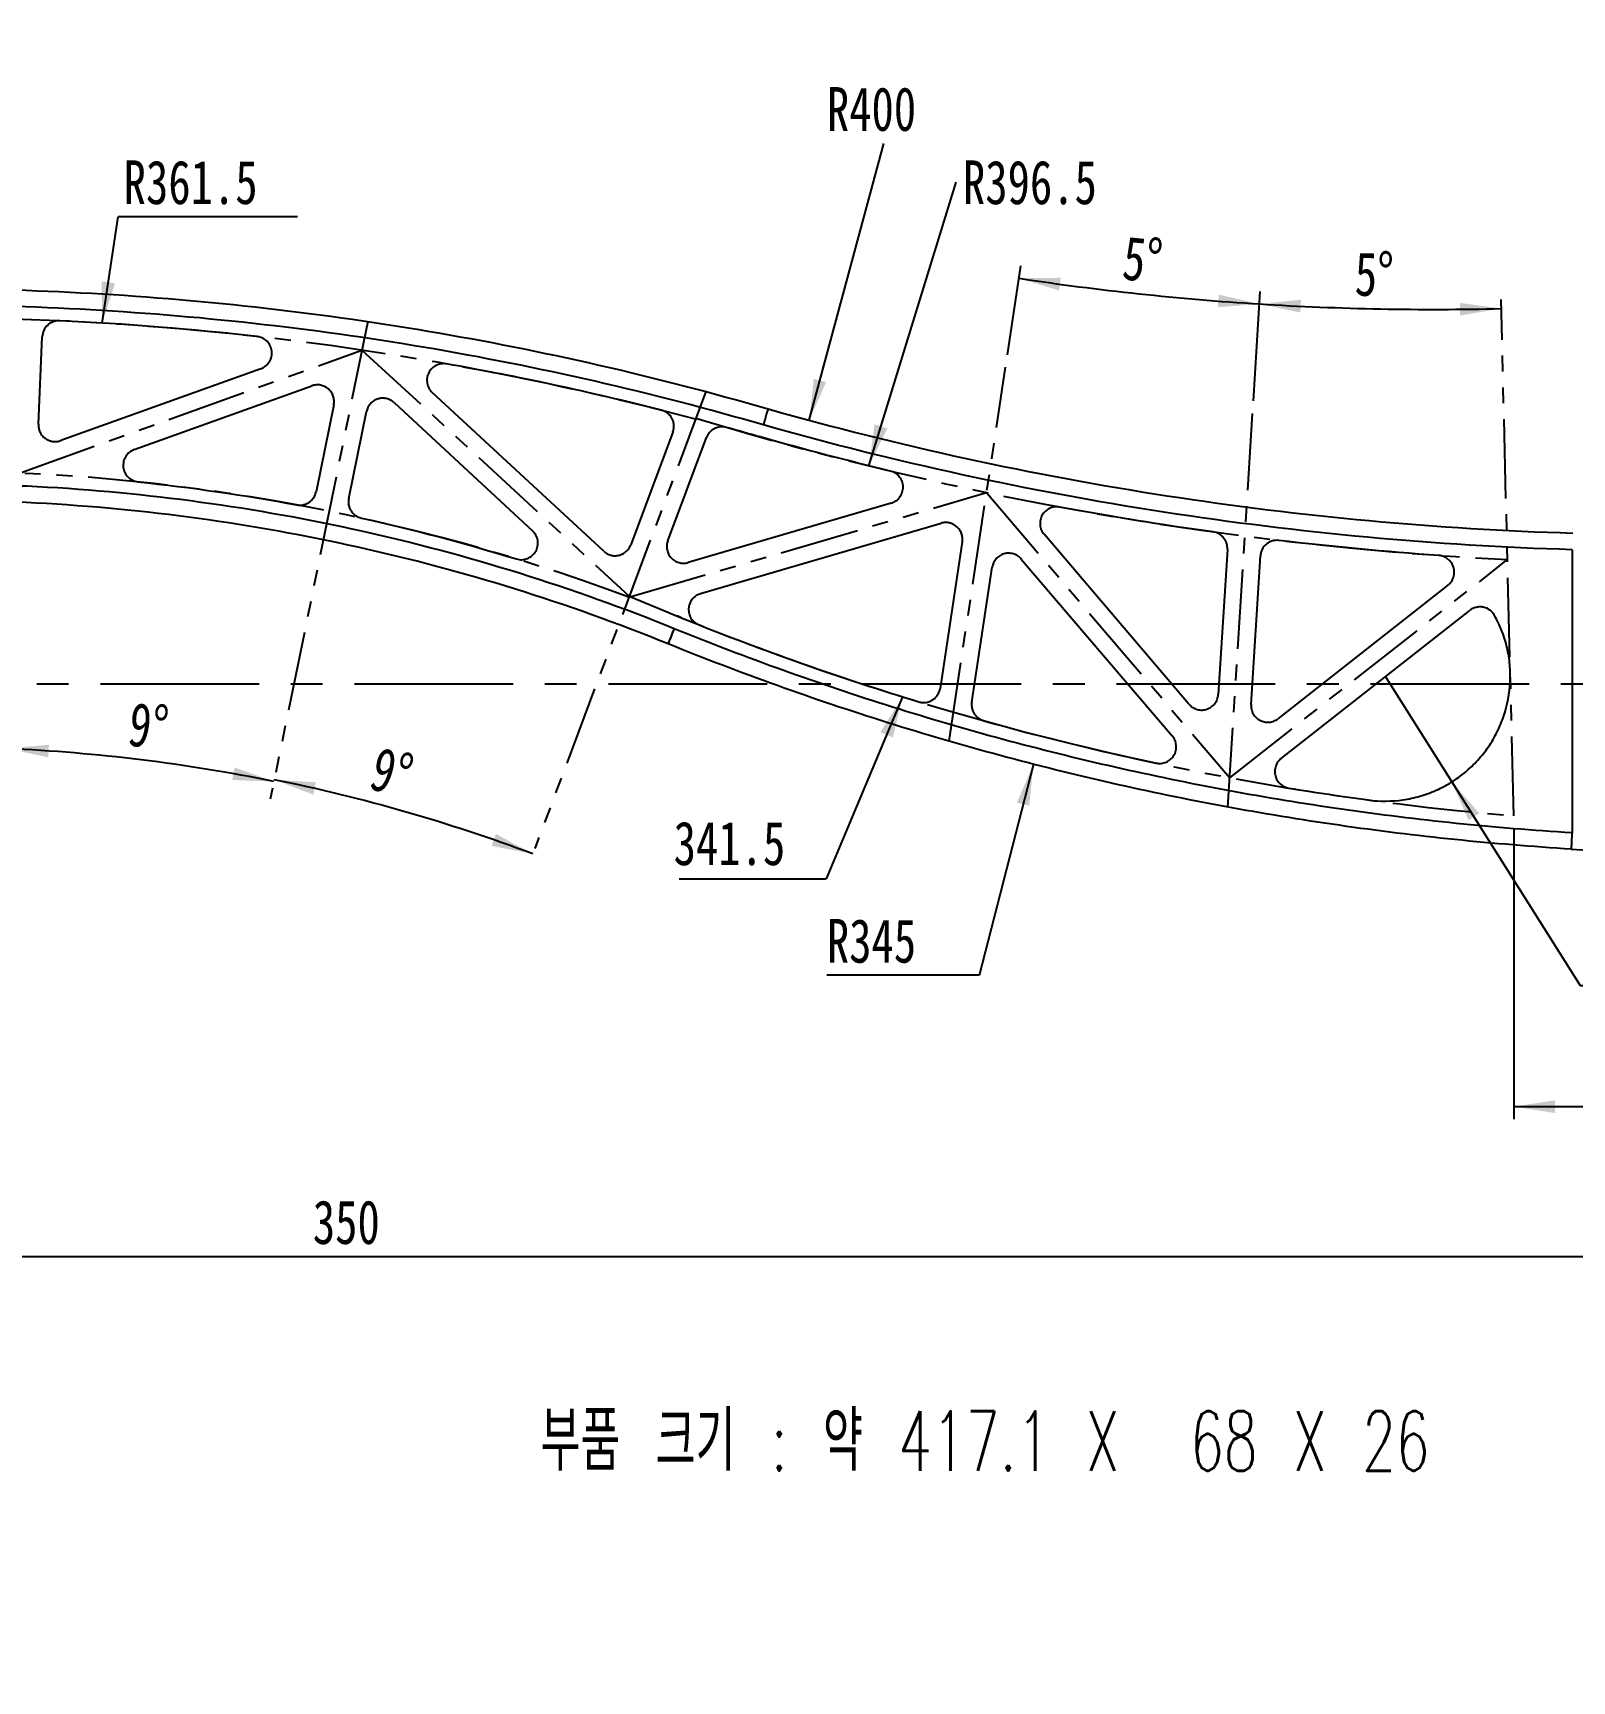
# Model space of a CAD drawing. Header units: millimetres. Extents: x 0 to 420, y -75 to 415.
# Drawn here: x 129.5 to 252.7, y 56.5 to 188.4 of the extents above; entities that cross this region are included whole.
import ezdxf

# ---------------------------------------------------------------- set-up
doc = ezdxf.new("R2010")
doc.units = ezdxf.units.MM
doc.linetypes.add('CENTERX2', pattern=[20.32, 12.7, -2.54, 2.54, -2.54])
doc.linetypes.add('PHANTOM', pattern=[12.7, 6.35, -1.27, 1.27, -1.27, 1.27, -1.27])
for name, color, linetype in [('가는실선', 7, 'Continuous'), ('레이어11', 30, 'PHANTOM'), ('중심선', 1, 'CENTERX2'), ('치수선', 104, 'Continuous')]:
    doc.layers.add(name, color=color, linetype=linetype)
doc.styles.add('SLDTEXTSTYLE0', font='TXT', dxfattribs={"width": 0.75})
doc.styles.add('SLDTEXTSTYLE1', font='TXT', dxfattribs={"width": 0.663462, "bigfont": 'bigfont'})
doc.dimstyles.new('SLDDIMSTYLE0', dxfattribs={"dimtxt": 3.5, "dimasz": 3.302, "dimexe": 0, "dimexo": 0.0625, "dimgap": 0.875, "dimtad": 1, "dimdec": 3, "dimlfac": 1.5, "dimrnd": 1e-09, "dimzin": 12, "dimdsep": 46, "dimtxsty": 'SLDTEXTSTYLE0', "dimsah": 1, "dimcen": 0.09, "dimadec": 0, "dimazin": 3, "dimtfac": 1, "dimtdec": 3, "dimtofl": 0, "dimtmove": 0, "dimatfit": 3, "dimfxl": 1, "dimfrac": 2, "dimtolj": 1, "dimtzin": 12, "dimarcsym": 0})
doc.dimstyles.new('SLDDIMSTYLE1', dxfattribs={"dimtxt": 3.5, "dimasz": 3.302, "dimexe": 0, "dimexo": 0.0625, "dimgap": 0.875, "dimtad": 1, "dimdec": 4, "dimlfac": 1.5, "dimzin": 12, "dimdsep": 46, "dimtxsty": 'SLDTEXTSTYLE0', "dimsah": 1, "dimcen": 0.09, "dimazin": 3, "dimtfac": 1, "dimtofl": 0, "dimtmove": 0, "dimatfit": 3, "dimfxl": 1, "dimfrac": 2, "dimtolj": 1, "dimtzin": 12, "dimarcsym": 0})
doc.dimstyles.new('SLDDIMSTYLE4', dxfattribs={"dimtxt": 3.5, "dimasz": 3.302, "dimexe": 0, "dimexo": 0.0625, "dimgap": 0.875, "dimtad": 0, "dimtih": 1, "dimtoh": 1, "dimdec": 3, "dimlfac": 1.5, "dimrnd": 1e-09, "dimzin": 12, "dimdsep": 46, "dimtxsty": 'SLDTEXTSTYLE0', "dimsah": 1, "dimcen": 0, "dimadec": 0, "dimazin": 3, "dimtfac": 1, "dimtdec": 3, "dimtofl": 0, "dimtmove": 0, "dimatfit": 3, "dimfxl": 1, "dimfrac": 2, "dimtolj": 1, "dimtzin": 12, "dimarcsym": 0})
doc.dimstyles.new('SLDDIMSTYLE5', dxfattribs={"dimtxt": 3.5, "dimasz": 3.302, "dimexe": 0, "dimexo": 0.0625, "dimgap": 0.875, "dimtad": 0, "dimtih": 1, "dimtoh": 1, "dimdec": 3, "dimlfac": 1.5, "dimrnd": 1e-09, "dimzin": 12, "dimdsep": 46, "dimtxsty": 'SLDTEXTSTYLE0', "dimblk1": 'NONE', "dimblk2": 'NONE', "dimsah": 1, "dimcen": 0, "dimadec": 0, "dimazin": 3, "dimtfac": 1, "dimtdec": 3, "dimtofl": 0, "dimtmove": 0, "dimatfit": 3, "dimldrblk": 'NONE', "dimfxl": 1, "dimfrac": 2, "dimtolj": 1, "dimtzin": 12, "dimarcsym": 0})
doc.dimstyles.new('SLDDIMSTYLE6', dxfattribs={"dimtxt": 0.18, "dimasz": 3.302, "dimexe": 0, "dimexo": 0.0625, "dimgap": 0, "dimtad": 0, "dimtih": 1, "dimtoh": 1, "dimdec": 0, "dimrnd": 1e-09, "dimzin": 0, "dimdsep": 46, "dimtxsty": 'Standard', "dimsah": 1, "dimcen": 0.09, "dimadec": 0, "dimazin": 0, "dimtfac": 3.302, "dimtdec": 0, "dimtofl": 0, "dimtmove": 0, "dimatfit": 3, "dimfxl": 1, "dimfrac": 2, "dimtolj": 1, "dimtzin": 0, "dimarcsym": 0})

# ---------------------------------------------------------------- blocks, each defined once
blk = doc.blocks.new('_D')
at = {"layer": '치수선', "transparency": 16777216}
for p, q in [((33.33, 135.29), (33.33, 89.46)), ((266.66, 135.29), (266.66, 89.46)), ((33.33, 90.46), (266.66, 90.46))]:
    blk.add_line(p, q, dxfattribs=at)
for points in [[(33.33, 90.46), (36.63, 89.95), (36.63, 90.97)], [(266.66, 90.46), (263.36, 90.97), (263.36, 89.95)]]:
    blk.add_solid(points, dxfattribs=at)
at = {"layer": '치수선', "transparency": 16777216, "insert": (151.92, 94.97), "char_height": 3.5, "attachment_point": 1, "style": 'SLDTEXTSTYLE0'}
blk.add_mtext('350', dxfattribs=at)
blk = doc.blocks.new('_D_1')
at = {"layer": '치수선', "transparency": 16777216}
blk.add_arc((121.45, -5.68), 137.07, 69.4738, 78.4738, dxfattribs=at)
for points in [[(148.84, 128.62), (151.96, 127.43), (152.17, 128.42)], [(169.51, 122.68), (166.58, 124.28), (166.23, 123.33)]]:
    blk.add_solid(points, dxfattribs=at)
at = {"layer": '치수선', "transparency": 16777216, "insert": (157.21, 131.32), "char_height": 3.5, "attachment_point": 1, "rotation": 344.4696, "style": 'SLDTEXTSTYLE0'}
blk.add_mtext('9°', dxfattribs=at)
blk = doc.blocks.new('_D_2')
at = {"layer": '치수선', "transparency": 16777216}
blk.add_arc((121.45, -5.68), 136.92, 78.4738, 87.4738, dxfattribs=at)
for points in [[(127.49, 131.11), (130.76, 130.41), (130.81, 131.43)], [(148.81, 128.48), (145.66, 129.6), (145.47, 128.6)]]:
    blk.add_solid(points, dxfattribs=at)
at = {"layer": '치수선', "transparency": 16777216, "insert": (137.46, 134.86), "char_height": 3.5, "attachment_point": 1, "rotation": 352.5989, "style": 'SLDTEXTSTYLE0'}
blk.add_mtext('9°', dxfattribs=at)
blk = doc.blocks.new('_D_6')
at = {"layer": '치수선', "transparency": 16777216}
blk.add_line((227.16, 158.94), (227.71, 167.7), dxfattribs=at)
blk.add_arc((241.54, 388.04), 221.78, 266.4099, 271.4099, dxfattribs=at)
for points in [[(227.65, 166.7), (230.92, 166.01), (230.97, 167.03)], [(246.99, 166.33), (243.68, 166.78), (243.7, 165.77)]]:
    blk.add_solid(points, dxfattribs=at)
at = {"layer": '치수선', "transparency": 16777216, "insert": (235.31, 170.86), "char_height": 3.5, "attachment_point": 1, "rotation": 358.9458, "style": 'SLDTEXTSTYLE0'}
blk.add_mtext('5°', dxfattribs=at)
blk = doc.blocks.new('_D_7')
at = {"layer": '치수선', "transparency": 16777216}
for p, q in [((207.49, 162.63), (208.56, 169.74)), ((227.16, 158.94), (227.71, 167.7))]:
    blk.add_line(p, q, dxfattribs=at)
blk.add_arc((241.54, 388.04), 221.78, 261.4099, 266.4099, dxfattribs=at)
for points in [[(208.41, 168.75), (211.61, 167.78), (211.75, 168.79)], [(227.65, 166.7), (224.39, 167.44), (224.32, 166.43)]]:
    blk.add_solid(points, dxfattribs=at)
at = {"layer": '치수선', "transparency": 16777216, "insert": (216.94, 172.16), "char_height": 3.5, "attachment_point": 1, "rotation": 354.0877, "style": 'SLDTEXTSTYLE0'}
blk.add_mtext('5°', dxfattribs=at)
blk = doc.blocks.new('_D_10')
at = {"layer": '치수선', "transparency": 16777216}
for p, q in [((266.66, 135.29), (266.66, 101.46)), ((247.99, 124.74), (247.99, 101.46)), ((247.99, 102.46), (266.66, 102.46))]:
    blk.add_line(p, q, dxfattribs=at)
for points in [[(247.99, 102.46), (251.29, 101.95), (251.29, 102.97)], [(266.66, 102.46), (263.36, 102.97), (263.36, 101.95)]]:
    blk.add_solid(points, dxfattribs=at)
at = {"layer": '치수선', "transparency": 16777216, "insert": (255.78, 106.97), "char_height": 3.5, "attachment_point": 1, "style": 'SLDTEXTSTYLE0'}
blk.add_mtext('28', dxfattribs=at)
blk = doc.blocks.new('_D_16')
at = {"layer": '치수선', "transparency": 16777216}
for p, q in [((237.71, 136.91), (243.04, 128.45)), ((243.04, 128.45), (253.31, 112.15)), ((253.31, 112.15), (262.9, 112.15))]:
    blk.add_line(p, q, dxfattribs=at)
blk.add_solid([(243.04, 128.45), (244.37, 125.38), (245.23, 125.93)], dxfattribs=at)
at = {"layer": '치수선', "transparency": 16777216, "insert": (254.89, 116.66), "char_height": 3.5, "attachment_point": 1, "style": 'SLDTEXTSTYLE0'}
blk.add_mtext('R15', dxfattribs=at)
blk = doc.blocks.new('_D_17')
at = {"layer": '치수선', "transparency": 16777216, "insert": (193.04, 184.05), "char_height": 3.5, "attachment_point": 1, "style": 'SLDTEXTSTYLE0'}
blk.add_mtext('R400', dxfattribs=at)
blk = doc.blocks.new('_None')
blk = doc.blocks.new('_D_20')
at = {"layer": '치수선', "transparency": 16777216}
blk.add_line((205.22, 112.97), (193.04, 112.97), dxfattribs=at)
at = {"layer": '치수선', "transparency": 16777216, "insert": (193.04, 117.48), "char_height": 3.5, "attachment_point": 1, "style": 'SLDTEXTSTYLE0'}
blk.add_mtext('R345', dxfattribs=at)
blk = doc.blocks.new('SW_NOTE_0_1')
at = {"layer": '치수선', "color": 0}
blk.add_line((14.35, 0), (0, 0), dxfattribs=at)
at = {"layer": '치수선', "color": 0, "insert": (0.44, 4.53), "char_height": 3.5, "attachment_point": 1, "style": 'SLDTEXTSTYLE0'}
blk.add_mtext('R361.5', dxfattribs=at)
blk = doc.blocks.new('SW_NOTE_0_2')
at = {"layer": '치수선', "color": 0, "insert": (0.55, 1.75), "char_height": 3.5, "attachment_point": 1, "style": 'SLDTEXTSTYLE0'}
blk.add_mtext('R396.5', dxfattribs=at)
blk = doc.blocks.new('SW_NOTE_0_4')
at = {"layer": '치수선', "color": 0}
blk.add_line((-11.76, 0), (0, 0), dxfattribs=at)
at = {"layer": '치수선', "color": 0, "insert": (-12.2, 4.6), "char_height": 3.5, "attachment_point": 1, "style": 'SLDTEXTSTYLE0'}
blk.add_mtext('341.5', dxfattribs=at)

msp = doc.modelspace()

# ---------------------------------------------------------------- linework, layer by layer
at = {"color": 7, "linetype": 'Continuous', "lineweight": 25}
for p, q in [((129.967005, 157.074288), (130.275775, 164.072956)), ((147.76648, 161.513162), (131.749729, 155.760667)), ((162.613585, 161.899316), (162.613767, 161.899229)), ((137.632662, 155.04011), (151.840163, 160.142804)), ((175.192937, 146.901386), (161.474807, 159.608218)), ((153.597295, 158.62153), (152.177958, 151.661535)), ((158.422693, 158.800443), (169.497621, 148.541957)), ((154.790869, 151.128799), (156.210184, 158.088689)), ((180.726963, 156.437774), (177.347684, 147.412048)), ((180.320391, 147.746612), (183.409126, 155.996322)), ((198.181206, 150.752902), (181.943677, 145.999469)), ((182.942883, 143.513397), (202.184263, 149.146188)), ((222.007017, 134.663866), (210.41168, 148.267778)), ((203.877242, 147.667405), (202.10485, 135.934363)), ((225.080486, 147.048551), (224.352474, 135.445291)), ((226.97377, 134.638596), (227.720074, 146.533391)), ((252.650911, 147.026755), (252.650911, 124.399021)), ((204.634107, 134.82445), (206.264754, 145.619153)), ((208.59787, 146.284916), (220.668936, 132.122869)), ((242.723303, 144.187805), (229.128216, 133.506653)), ((229.387414, 130.319049), (244.468256, 142.167503)), ((236.379349, 127.0019), (236.378764, 127.002027))]:
    msp.add_line(p, q, dxfattribs=at)
for centre, radius, start, end in [((227.109509, 121.600481), 50.075478, 157.54132048, 159.06287831), ((266.793812, 352.627904), 230, 266.46077332, 269.96440159)]:
    msp.add_arc(centre, radius, start, end, dxfattribs=at)
for points, knots in [([(77.731413, 164.146371), (86.933904, 165.790092), (96.171196, 166.894642), (114.714202, 168.045632), (124.019917, 168.092075), (138.030881, 167.351561), (142.680204, 166.97088), (151.932571, 165.946054), (156.536434, 165.301861), (170.281388, 162.975899), (179.356071, 160.90207), (188.340356, 158.294612)], [0, 0, 0, 0, 0.25, 0.25, 0.5, 0.5, 0.625, 0.625, 0.75, 0.75, 1, 1, 1, 1]), ([(187.959211, 157.012835), (179.027366, 159.606853), (170.005517, 161.66992), (156.340385, 163.983626), (151.763225, 164.624382), (142.564454, 165.64363), (137.941978, 166.022172), (124.012119, 166.758204), (114.760371, 166.711408), (96.325096, 165.564917), (87.141567, 164.465219), (77.992735, 162.829011)], [0, 0, 0, 0, 0.25, 0.25, 0.375, 0.375, 0.5, 0.5, 0.75, 0.75, 1, 1, 1, 1]), ([(131.669523, 165.346093), (131.581461, 165.350174), (131.494472, 165.345538), (131.32255, 165.319548), (131.236715, 165.297822), (131.072213, 165.238346), (130.993768, 165.200921), (130.844424, 165.11083), (130.77324, 165.057666), (130.580352, 164.881607), (130.474251, 164.737398), (130.326722, 164.422601), (130.283547, 164.249118), (130.275775, 164.072956)], [0, 0, 0, 0, 0.125, 0.125, 0.25, 0.25, 0.375, 0.375, 0.5, 0.5, 0.75, 0.75, 1, 1, 1, 1]), ([(147.76648, 161.513162), (147.908183, 161.564056), (148.037534, 161.636856), (148.27155, 161.826229), (148.369777, 161.937632), (148.528339, 162.193426), (148.58444, 162.331047), (148.64991, 162.624701), (148.65757, 162.77321), (148.622703, 163.071957), (148.581009, 163.214791), (148.449753, 163.485314), (148.363301, 163.606523), (148.150349, 163.818675), (148.028738, 163.904706), (147.757885, 164.034866), (147.614508, 164.076151), (147.464887, 164.092987)], [0, 0, 0, 0, 0.125, 0.125, 0.25, 0.25, 0.375, 0.375, 0.5, 0.5, 0.625, 0.625, 0.75, 0.75, 0.875, 0.875, 1, 1, 1, 1]), ([(162.613767, 161.899229), (162.471902, 161.924395), (162.329879, 161.926478), (162.045516, 161.88484), (161.909354, 161.841782), (161.525218, 161.648392), (161.314859, 161.436664), (161.155645, 161.117145), (161.128661, 161.049879), (161.086419, 160.913874), (161.070834, 160.844586), (161.050772, 160.703431), (161.046379, 160.631043), (161.049228, 160.48847), (161.056324, 160.417805), (161.081808, 160.277713), (161.100456, 160.20769), (161.148232, 160.073089), (161.177291, 160.008265), (161.27979, 159.821127), (161.369105, 159.706127), (161.474807, 159.608218)], [0, 0, 0, 0, 0.125, 0.125, 0.25, 0.25, 0.5, 0.5, 0.5625, 0.5625, 0.625, 0.625, 0.6875, 0.6875, 0.75, 0.75, 0.8125, 0.8125, 0.875, 0.875, 1, 1, 1, 1]), ([(153.597295, 158.62153), (153.621009, 158.737818), (153.628939, 158.85462), (153.614135, 159.08922), (153.590892, 159.206329), (153.515553, 159.427928), (153.462305, 159.535402), (153.331465, 159.729746), (153.252812, 159.818704), (153.074591, 159.973042), (152.976854, 160.03736), (152.763996, 160.140099), (152.651723, 160.176865), (152.421194, 160.220069), (152.301562, 160.226364), (152.068309, 160.207776), (151.951858, 160.18292), (151.840163, 160.142804)], [0, 0, 0, 0, 0.125, 0.125, 0.25, 0.25, 0.375, 0.375, 0.5, 0.5, 0.625, 0.625, 0.75, 0.75, 0.875, 0.875, 1, 1, 1, 1]), ([(158.422693, 158.800443), (158.335625, 158.881093), (158.239922, 158.948518), (158.031743, 159.057683), (157.919592, 159.098628), (157.691091, 159.149309), (157.571594, 159.159608), (157.337565, 159.148706), (157.2207, 159.12768), (156.996257, 159.05551), (156.890539, 159.00538), (156.692208, 158.876817), (156.602487, 158.799956), (156.445859, 158.625375), (156.378358, 158.526403), (156.273124, 158.317406), (156.233899, 158.204977), (156.210184, 158.088689)], [0, 0, 0, 0, 0.125, 0.125, 0.25, 0.25, 0.375, 0.375, 0.5, 0.5, 0.625, 0.625, 0.75, 0.75, 0.875, 0.875, 1, 1, 1, 1]), ([(188.340356, 158.294612), (188.339503, 158.294853), (188.336278, 158.286758), (188.325276, 158.254577), (188.317377, 158.230095), (188.297334, 158.166029), (188.285284, 158.126764), (188.257163, 158.033893), (188.24095, 157.979803), (188.188221, 157.802479), (188.146196, 157.659409), (188.056358, 157.350664), (188.007123, 157.180085), (187.959211, 157.012835)], [0, 0, 0, 0, 0.125, 0.125, 0.25, 0.25, 0.375, 0.375, 0.5, 0.5, 0.75, 0.75, 1, 1, 1, 1]), ([(188.340356, 158.294612), (198.83015, 155.328726), (209.461535, 153.01495), (231.002147, 149.691552), (241.831146, 148.694204), (252.718662, 148.360285)], [0, 0, 0, 0, 0.5, 0.5, 1, 1, 1, 1]), ([(129.967005, 157.074288), (129.962162, 156.964521), (129.970784, 156.856441), (130.014049, 156.64354), (130.049273, 156.538458), (130.142672, 156.342973), (130.201976, 156.249954), (130.34081, 156.082012), (130.419452, 156.007529), (130.595374, 155.877725), (130.690907, 155.824009), (130.89137, 155.74142), (130.998368, 155.712014), (131.212934, 155.68056), (131.322248, 155.677901), (131.540147, 155.699605), (131.646334, 155.723532), (131.749729, 155.760667)], [0, 0, 0, 0, 0.125, 0.125, 0.25, 0.25, 0.375, 0.375, 0.5, 0.5, 0.625, 0.625, 0.75, 0.75, 0.875, 0.875, 1, 1, 1, 1]), ([(180.726963, 156.437774), (180.760011, 156.52604), (180.783214, 156.616195), (180.81071, 156.800133), (180.814831, 156.895023), (180.803248, 157.081171), (180.78785, 157.172815), (180.73761, 157.353207), (180.702801, 157.440973), (180.61667, 157.605631), (180.564519, 157.684162), (180.444902, 157.828435), (180.37839, 157.89335), (180.232172, 158.008969), (180.151851, 158.059731), (179.984968, 158.1421), (179.897648, 158.174457), (179.806296, 158.197643)], [0, 0, 0, 0, 0.125, 0.125, 0.25, 0.25, 0.375, 0.375, 0.5, 0.5, 0.625, 0.625, 0.75, 0.75, 0.875, 0.875, 1, 1, 1, 1]), ([(252.650911, 147.026755), (241.710148, 147.361416), (230.828286, 148.363492), (209.182713, 151.704251), (198.499673, 154.030592), (187.959211, 157.012835)], [0, 0, 0, 0, 0.5, 0.5, 1, 1, 1, 1]), ([(185.014649, 156.813504), (184.854425, 156.858008), (184.689454, 156.871994), (184.442531, 156.847245), (184.362017, 156.831506), (184.204494, 156.785398), (184.126721, 156.754578), (183.979845, 156.679865), (183.91053, 156.63611), (183.780104, 156.535872), (183.718709, 156.478871), (183.5544, 156.295143), (183.467435, 156.15206), (183.409126, 155.996322)], [0, 0, 0, 0, 0.25, 0.25, 0.375, 0.375, 0.5, 0.5, 0.625, 0.625, 0.75, 0.75, 1, 1, 1, 1]), ([(137.632662, 155.04011), (137.491042, 154.989246), (137.36176, 154.916501), (137.127849, 154.727289), (137.029639, 154.61597), (136.871077, 154.360399), (136.814933, 154.222863), (136.749336, 153.929436), (136.741579, 153.780983), (136.776196, 153.48241), (136.817756, 153.339584), (136.948665, 153.069127), (137.034968, 152.94786), (137.247521, 152.735625), (137.368998, 152.649465), (137.639465, 152.519047), (137.782767, 152.477559), (137.932275, 152.460509)], [0, 0, 0, 0, 0.125, 0.125, 0.25, 0.25, 0.375, 0.375, 0.5, 0.5, 0.625, 0.625, 0.75, 0.75, 0.875, 0.875, 1, 1, 1, 1]), ([(198.181206, 150.752902), (198.32113, 150.793864), (198.450707, 150.856063), (198.689292, 151.022675), (198.792677, 151.123396), (198.965284, 151.35701), (199.031369, 151.485954), (199.120223, 151.761975), (199.141767, 151.905765), (199.138839, 152.122886), (199.131863, 152.195764), (199.106586, 152.337493), (199.088304, 152.407023), (199.04031, 152.54338), (199.010395, 152.610329), (198.941136, 152.736662), (198.901611, 152.796694), (198.81271, 152.910448), (198.762955, 152.964392), (198.656892, 153.062086), (198.600269, 153.106342), (198.419622, 153.225335), (198.285398, 153.285443), (198.144357, 153.322376)], [0, 0, 0, 0, 0.125, 0.125, 0.25, 0.25, 0.375, 0.375, 0.5, 0.5, 0.5625, 0.5625, 0.625, 0.625, 0.6875, 0.6875, 0.75, 0.75, 0.8125, 0.8125, 0.875, 0.875, 1, 1, 1, 1]), ([(77.994769, 146.207664), (82.233544, 147.422653), (86.49413, 148.45202), (95.057663, 150.150569), (99.360614, 150.819726), (108.008522, 151.801116), (112.35348, 152.11335), (118.902791, 152.310952), (121.091213, 152.331637), (124.381935, 152.293969), (125.48019, 152.269959), (127.679422, 152.198832), (128.781532, 152.15165), (134.284901, 151.858169), (138.647384, 151.440839), (147.294352, 150.252115), (151.578832, 149.480697), (160.070531, 147.587169), (164.277751, 146.465059), (172.614079, 143.866327), (176.743194, 142.38973), (180.831991, 140.730167)], [0, 0, 0, 0, 0.125, 0.125, 0.25, 0.25, 0.375, 0.375, 0.4375, 0.4375, 0.46875, 0.46875, 0.5, 0.5, 0.625, 0.625, 0.75, 0.75, 0.875, 0.875, 1, 1, 1, 1]), ([(180.340356, 139.494612), (176.284351, 141.139853), (172.188405, 142.603723), (163.91915, 145.180114), (159.745835, 146.292609), (151.322678, 148.170013), (147.072835, 148.934921), (138.495888, 150.113785), (134.168789, 150.527766), (128.710135, 150.819118), (127.616941, 150.86598), (125.435514, 150.936673), (124.346148, 150.96057), (121.082052, 150.998207), (118.911325, 150.977911), (112.414944, 150.782686), (108.105061, 150.47365), (99.526881, 149.501836), (95.258586, 148.839059), (86.76394, 147.156473), (82.537588, 146.13669), (78.332828, 144.932935)], [0, 0, 0, 0, 0.125, 0.125, 0.25, 0.25, 0.375, 0.375, 0.5, 0.5, 0.53125, 0.53125, 0.5625, 0.5625, 0.625, 0.625, 0.75, 0.75, 0.875, 0.875, 1, 1, 1, 1]), ([(150.626863, 150.61726), (150.712485, 150.601278), (150.798243, 150.593869), (150.970019, 150.595495), (151.056939, 150.604751), (151.226276, 150.63978), (151.308294, 150.665254), (151.46709, 150.731928), (151.544352, 150.773629), (151.687158, 150.869699), (151.753496, 150.924274), (151.875865, 151.046736), (151.931197, 151.114185), (152.074653, 151.32818), (152.143149, 151.490843), (152.177958, 151.661535)], [0, 0, 0, 0, 0.125, 0.125, 0.25, 0.25, 0.375, 0.375, 0.5, 0.5, 0.625, 0.625, 0.75, 0.75, 1, 1, 1, 1]), ([(154.790869, 151.128799), (154.773464, 151.043453), (154.76463, 150.957828), (154.763399, 150.786044), (154.771209, 150.698979), (154.803418, 150.529079), (154.827526, 150.446647), (154.891553, 150.286761), (154.931965, 150.208815), (155.02565, 150.064431), (155.079116, 149.997194), (155.19953, 149.872805), (155.26605, 149.81636), (155.477633, 149.669369), (155.639136, 149.59818), (155.809225, 149.56054)], [0, 0, 0, 0, 0.125, 0.125, 0.25, 0.25, 0.375, 0.375, 0.5, 0.5, 0.625, 0.625, 0.75, 0.75, 1, 1, 1, 1]), ([(211.652585, 150.446706), (211.517379, 150.469978), (211.382137, 150.472267), (211.111579, 150.435496), (210.98059, 150.396621), (210.734583, 150.280577), (210.620487, 150.203509), (210.42138, 150.019298), (210.335313, 149.910893), (210.201158, 149.675686), (210.151567, 149.54601), (210.094531, 149.281523), (210.086277, 149.142828), (210.111562, 148.873398), (210.145399, 148.738853), (210.250779, 148.48927), (210.322672, 148.372204), (210.41168, 148.267778)], [0, 0, 0, 0, 0.125, 0.125, 0.25, 0.25, 0.375, 0.375, 0.5, 0.5, 0.625, 0.625, 0.75, 0.75, 0.875, 0.875, 1, 1, 1, 1]), ([(203.877242, 147.667405), (203.894042, 147.77862), (203.896635, 147.889568), (203.874323, 148.11095), (203.848878, 148.221443), (203.772539, 148.429648), (203.720607, 148.530286), (203.594441, 148.713765), (203.520758, 148.796694), (203.351643, 148.94447), (203.25922, 149.006576), (203.060781, 149.106807), (202.953873, 149.144855), (202.737311, 149.192541), (202.624764, 149.202922), (202.401899, 149.195307), (202.292195, 149.177784), (202.184263, 149.146188)], [0, 0, 0, 0, 0.125, 0.125, 0.25, 0.25, 0.375, 0.375, 0.5, 0.5, 0.625, 0.625, 0.75, 0.75, 0.875, 0.875, 1, 1, 1, 1]), ([(168.207888, 146.286842), (168.352175, 146.24349), (168.499556, 146.225126), (168.800502, 146.238336), (168.945784, 146.269574), (169.225498, 146.38117), (169.352446, 146.458572), (169.579712, 146.656043), (169.67412, 146.771012), (169.823595, 147.032266), (169.87488, 147.171995), (169.929918, 147.467832), (169.932303, 147.616734), (169.886808, 147.914109), (169.839976, 148.055557), (169.699079, 148.321269), (169.60815, 148.439577), (169.497621, 148.541957)], [0, 0, 0, 0, 0.125, 0.125, 0.25, 0.25, 0.375, 0.375, 0.5, 0.5, 0.625, 0.625, 0.75, 0.75, 0.875, 0.875, 1, 1, 1, 1]), ([(180.320391, 147.746612), (180.276877, 147.630388), (180.250294, 147.510916), (180.230142, 147.265636), (180.237238, 147.141297), (180.284629, 146.900973), (180.325672, 146.78241), (180.436833, 146.564411), (180.508513, 146.461763), (180.675458, 146.281963), (180.771271, 146.203677), (180.982304, 146.07547), (181.094602, 146.026931), (181.332796, 145.961062), (181.455256, 145.944974), (181.700716, 145.946615), (181.824577, 145.964603), (181.943677, 145.999469)], [0, 0, 0, 0, 0.125, 0.125, 0.25, 0.25, 0.375, 0.375, 0.5, 0.5, 0.625, 0.625, 0.75, 0.75, 0.875, 0.875, 1, 1, 1, 1]), ([(225.080486, 147.048551), (225.085736, 147.132221), (225.083081, 147.215051), (225.062619, 147.379096), (225.044569, 147.461016), (224.993505, 147.61974), (224.960911, 147.695747), (224.881904, 147.841196), (224.834879, 147.911277), (224.729846, 148.039853), (224.671845, 148.098707), (224.544891, 148.205562), (224.475495, 148.253627), (224.259071, 148.375342), (224.099033, 148.429689), (223.933015, 148.452724)], [0, 0, 0, 0, 0.125, 0.125, 0.25, 0.25, 0.375, 0.375, 0.5, 0.5, 0.625, 0.625, 0.75, 0.75, 1, 1, 1, 1]), ([(229.207868, 147.773947), (229.117357, 147.784685), (229.027321, 147.786053), (228.848158, 147.770808), (228.758025, 147.753824), (228.584882, 147.702441), (228.501762, 147.668302), (228.342433, 147.58311), (228.26641, 147.531845), (228.059175, 147.35919), (227.943597, 147.214268), (227.821362, 146.973704), (227.788299, 146.888173), (227.740652, 146.713539), (227.725784, 146.624397), (227.720074, 146.533391)], [0, 0, 0, 0, 0.125, 0.125, 0.25, 0.25, 0.375, 0.375, 0.5, 0.5, 0.75, 0.75, 0.875, 0.875, 1, 1, 1, 1]), ([(175.192937, 146.901386), (175.273539, 146.826727), (175.361558, 146.763428), (175.551932, 146.658786), (175.654862, 146.617716), (175.864368, 146.562573), (175.973665, 146.547668), (176.191544, 146.544989), (176.299211, 146.55682), (176.511975, 146.607091), (176.61473, 146.645238), (176.807353, 146.744762), (176.898973, 146.807375), (177.061709, 146.950729), (177.134418, 147.032401), (177.258755, 147.212675), (177.309161, 147.309156), (177.347684, 147.412048)], [0, 0, 0, 0, 0.125, 0.125, 0.25, 0.25, 0.375, 0.375, 0.5, 0.5, 0.625, 0.625, 0.75, 0.75, 0.875, 0.875, 1, 1, 1, 1]), ([(208.59787, 146.284916), (208.514736, 146.38245), (208.419828, 146.465893), (208.206989, 146.605224), (208.090675, 146.659435), (207.848355, 146.732805), (207.720425, 146.752249), (207.467763, 146.754327), (207.339317, 146.736933), (207.096159, 146.667645), (206.978381, 146.61505), (206.763889, 146.479581), (206.666809, 146.396944), (206.498124, 146.205383), (206.42895, 146.099662), (206.320959, 145.868325), (206.283898, 145.745883), (206.264754, 145.619153)], [0, 0, 0, 0, 0.125, 0.125, 0.25, 0.25, 0.375, 0.375, 0.5, 0.5, 0.625, 0.625, 0.75, 0.75, 0.875, 0.875, 1, 1, 1, 1]), ([(242.723303, 144.187805), (242.829356, 144.271127), (242.920382, 144.368083), (243.072863, 144.588825), (243.131824, 144.709769), (243.211786, 144.964727), (243.23248, 145.098804), (243.233323, 145.365273), (243.21329, 145.500126), (243.135255, 145.754493), (243.076085, 145.877575), (242.926224, 146.097335), (242.833391, 146.197239), (242.624948, 146.362903), (242.507229, 146.430552), (242.25849, 146.527289), (242.127715, 146.556828), (241.99321, 146.566298)], [0, 0, 0, 0, 0.125, 0.125, 0.25, 0.25, 0.375, 0.375, 0.5, 0.5, 0.625, 0.625, 0.75, 0.75, 0.875, 0.875, 1, 1, 1, 1]), ([(182.942883, 143.513397), (182.817822, 143.476786), (182.701072, 143.423121), (182.483854, 143.282378), (182.385936, 143.196361), (182.218885, 143.000219), (182.149078, 142.888837), (182.045473, 142.653618), (182.010358, 142.526518), (181.978509, 142.271525), (181.98124, 142.139974), (182.023872, 141.886043), (182.063831, 141.76171), (182.177876, 141.529652), (182.250741, 141.423356), (182.427588, 141.232371), (182.527898, 141.151498), (182.640142, 141.085299)], [0, 0, 0, 0, 0.125, 0.125, 0.25, 0.25, 0.375, 0.375, 0.5, 0.5, 0.625, 0.625, 0.75, 0.75, 0.875, 0.875, 1, 1, 1, 1]), ([(246.457719, 141.766231), (246.410617, 141.851075), (246.35523, 141.929273), (246.228537, 142.072896), (246.156256, 142.13886), (245.924008, 142.308635), (245.743394, 142.388144), (245.462152, 142.444936), (245.364974, 142.453849), (245.172823, 142.450522), (245.077949, 142.43861), (244.890618, 142.394179), (244.798929, 142.361557), (244.62666, 142.278477), (244.544545, 142.22744), (244.468256, 142.167503)], [0, 0, 0, 0, 0.125, 0.125, 0.25, 0.25, 0.5, 0.5, 0.625, 0.625, 0.75, 0.75, 0.875, 0.875, 1, 1, 1, 1]), ([(236.378764, 127.002027), (237.300006, 126.877841), (238.216748, 126.882565), (239.585283, 127.078096), (240.042241, 127.176152), (240.926459, 127.431018), (241.35703, 127.588017), (241.985743, 127.867452), (242.192446, 127.967945), (242.600022, 128.183876), (242.801585, 128.299755), (243.392048, 128.66722), (243.764545, 128.936829), (244.468694, 129.52363), (244.800345, 129.840825), (245.266488, 130.353123), (245.417183, 130.530731), (245.704363, 130.894158), (245.840921, 131.079934), (246.229982, 131.649173), (246.461966, 132.044491), (246.76897, 132.661141), (246.864453, 132.87065), (247.041436, 133.297747), (247.123158, 133.516117), (247.490694, 134.613094), (247.659668, 135.514232), (247.714454, 136.670123), (247.717377, 136.90327), (247.707116, 137.365448), (247.694006, 137.595319), (247.631205, 138.281348), (247.558154, 138.733939), (247.401633, 139.405658), (247.341608, 139.628365), (247.205485, 140.071326), (247.129351, 140.291476), (246.879415, 140.940163), (246.683405, 141.359714), (246.457719, 141.766231)], [0, 0, 0, 0, 0.125, 0.125, 0.1875, 0.1875, 0.25, 0.25, 0.28125, 0.28125, 0.3125, 0.3125, 0.375, 0.375, 0.4375, 0.4375, 0.46875, 0.46875, 0.5, 0.5, 0.5625, 0.5625, 0.59375, 0.59375, 0.625, 0.625, 0.75, 0.75, 0.78125, 0.78125, 0.8125, 0.8125, 0.875, 0.875, 0.90625, 0.90625, 0.9375, 0.9375, 1, 1, 1, 1]), ([(180.831991, 140.730167), (186.596717, 138.390377), (192.417946, 136.301459), (204.169959, 132.61048), (210.10075, 131.008452), (222.070713, 128.286361), (228.109884, 127.166298), (240.297558, 125.41262), (246.446054, 124.778972), (252.650809, 124.395704)], [0, 0, 0, 0, 0.25, 0.25, 0.5, 0.5, 0.75, 0.75, 1, 1, 1, 1]), ([(252.595479, 123.066567), (246.353292, 123.452645), (240.167633, 124.090356), (227.906165, 125.854636), (221.830364, 126.981236), (209.787676, 129.718885), (203.820788, 131.329933), (191.99713, 135.041484), (186.14035, 137.141955), (180.340356, 139.494612)], [0, 0, 0, 0, 0.25, 0.25, 0.5, 0.5, 0.75, 0.75, 1, 1, 1, 1]), ([(200.39761, 134.858149), (200.48975, 134.830056), (200.583217, 134.812343), (200.772703, 134.79687), (200.869807, 134.799387), (201.152969, 134.837469), (201.337088, 134.904419), (201.578079, 135.05641), (201.653982, 135.116497), (201.790088, 135.250534), (201.850245, 135.324017), (201.954766, 135.483908), (201.998666, 135.570182), (202.066154, 135.747284), (202.09046, 135.839105), (202.10485, 135.934363)], [0, 0, 0, 0, 0.125, 0.125, 0.25, 0.25, 0.5, 0.5, 0.625, 0.625, 0.75, 0.75, 0.875, 0.875, 1, 1, 1, 1]), ([(204.634107, 134.82445), (204.609849, 134.663864), (204.614986, 134.502618), (204.666094, 134.265401), (204.690044, 134.1889), (204.751371, 134.040895), (204.789218, 133.96872), (204.876803, 133.833343), (204.926212, 133.770324), (205.036088, 133.653478), (205.097249, 133.599227), (205.291492, 133.456225), (205.437661, 133.38469), (205.594067, 133.341039)], [0, 0, 0, 0, 0.25, 0.25, 0.375, 0.375, 0.5, 0.5, 0.625, 0.625, 0.75, 0.75, 1, 1, 1, 1]), ([(222.007017, 134.663866), (222.093374, 134.56255), (222.192414, 134.476419), (222.415389, 134.333961), (222.536768, 134.279819), (222.790507, 134.209068), (222.923508, 134.192603), (223.186124, 134.199116), (223.318716, 134.222333), (223.567688, 134.305282), (223.687778, 134.366271), (223.901746, 134.518517), (223.998456, 134.611636), (224.158923, 134.820296), (224.223748, 134.936796), (224.316545, 135.184175), (224.344136, 135.312407), (224.352474, 135.445291)], [0, 0, 0, 0, 0.125, 0.125, 0.25, 0.25, 0.375, 0.375, 0.5, 0.5, 0.625, 0.625, 0.75, 0.75, 0.875, 0.875, 1, 1, 1, 1]), ([(226.97377, 134.638596), (226.965695, 134.509896), (226.976103, 134.383164), (227.033087, 134.13355), (227.079615, 134.013163), (227.204418, 133.790997), (227.283792, 133.687857), (227.466056, 133.510609), (227.571623, 133.434009), (227.796711, 133.315706), (227.919174, 133.272309), (228.169241, 133.222536), (228.297677, 133.215642), (228.552952, 133.238871), (228.676577, 133.268297), (228.915714, 133.363162), (229.026843, 133.427009), (229.128216, 133.506653)], [0, 0, 0, 0, 0.125, 0.125, 0.25, 0.25, 0.375, 0.375, 0.5, 0.5, 0.625, 0.625, 0.75, 0.75, 0.875, 0.875, 1, 1, 1, 1]), ([(219.376485, 129.953861), (219.512811, 129.92483), (219.650025, 129.917421), (219.926207, 129.945302), (220.060287, 129.980455), (220.313869, 130.091016), (220.431616, 130.16597), (220.586942, 130.302694), (220.635831, 130.353003), (220.724018, 130.45919), (220.763695, 130.515303), (220.869577, 130.692635), (220.922169, 130.823287), (220.984197, 131.091254), (220.994344, 131.232018), (220.971451, 131.505965), (220.938055, 131.643152), (220.832459, 131.896991), (220.759367, 132.016773), (220.668936, 132.122869)], [0, 0, 0, 0, 0.125, 0.125, 0.25, 0.25, 0.375, 0.375, 0.4375, 0.4375, 0.5, 0.5, 0.625, 0.625, 0.75, 0.75, 0.875, 0.875, 1, 1, 1, 1]), ([(229.387414, 130.319049), (229.28543, 130.238924), (229.197369, 130.146173), (229.048519, 129.935936), (228.989639, 129.820276), (228.907276, 129.577437), (228.883579, 129.448697), (228.873934, 129.193031), (228.887948, 129.062513), (228.95165, 128.814725), (229.002133, 128.693961), (229.134162, 128.47415), (229.216243, 128.373636), (229.501346, 128.112879), (229.739698, 127.996715), (229.995633, 127.954796)], [0, 0, 0, 0, 0.125, 0.125, 0.25, 0.25, 0.375, 0.375, 0.5, 0.5, 0.625, 0.625, 0.75, 0.75, 1, 1, 1, 1]), ([(252.650809, 124.395704), (252.645386, 124.307962), (252.640228, 124.221694), (252.630421, 124.051987), (252.625725, 123.967673), (252.61713, 123.806856), (252.613239, 123.730585), (252.606262, 123.586241), (252.603168, 123.51788), (252.595513, 123.334037), (252.592381, 123.235003), (252.590619, 123.10217), (252.591999, 123.066782), (252.595479, 123.066567)], [0, 0, 0, 0, 0.125, 0.125, 0.25, 0.25, 0.375, 0.375, 0.5, 0.5, 0.75, 0.75, 1, 1, 1, 1])]:
    msp.add_open_spline(points, degree=3, knots=knots, dxfattribs=at)
for points in [[(147.464887, 164.092987), (142.21328, 164.683933), (136.948149, 165.101524), (131.669523, 165.346093)], [(179.806296, 158.197643), (174.120503, 159.640769), (168.389598, 160.87465), (162.613585, 161.899316)], [(187.697716, 156.051506), (186.804834, 156.310675), (185.910479, 156.564676), (185.014649, 156.813504)], [(198.144357, 153.322376), (194.643984, 154.162152), (191.161795, 155.071959), (187.697716, 156.051506)], [(137.932275, 152.460509), (142.188506, 152.017066), (146.420015, 151.402495), (150.626863, 150.61726)], [(223.933015, 148.452724), (219.82447, 149.022787), (215.730993, 149.687459), (211.652585, 150.446706)], [(155.809225, 149.56054), (159.986163, 148.636211), (164.118994, 147.544761), (168.207888, 146.286842)], [(241.99321, 146.566298), (237.722227, 146.866978), (233.460437, 147.269448), (229.207868, 147.773947)], [(182.640142, 141.085299), (188.473693, 138.764609), (194.392897, 136.689005), (200.39761, 134.858149)], [(205.594067, 133.341039), (210.153307, 132.068625), (214.747467, 130.939626), (219.376485, 129.953861)], [(229.995633, 127.954795), (232.119139, 127.607004), (234.247042, 127.289354), (236.379349, 127.0019)], [(252.650809, 124.395704), (252.650877, 124.396808), (252.650911, 124.397915), (252.650911, 124.399021)]]:
    msp.add_open_spline(points, degree=3, dxfattribs=at)
at = {"layer": '레이어11'}
for p, q in [((247.992736, 125.738836), (246.975828, 167.057263)), ((156.317878, 165.289612), (148.520883, 127.055531)), ((128.459787, 153.162385), (155.850984, 163.000106)), ((155.850984, 163.000106), (177.237558, 143.315287)), ((202.814518, 131.705632), (207.337215, 161.645384)), ((183.36514, 159.681465), (169.678977, 123.127051)), ((225.12306, 126.434295), (227.099938, 157.942298)), ((177.202834, 143.222543), (205.819473, 151.5981)), ((205.819473, 151.5981), (225.270229, 128.779907)), ((225.270229, 128.779907), (247.488312, 146.234319))]:
    msp.add_line(p, q, dxfattribs=at)
for centre, radius, start, end in [((120.517852, -75.396929), 241.001196, 75.08623034, 107.38754824), ((261.023164, 415.91583), 270.020943, 253.10834664, 267.12683393), ((121.451993, -5.685592), 159.002481, 69.47422284, 114.4735442), ((266.793327, 352.624952), 227.663725, 246.83573114, 265.26308991)]:
    msp.add_arc(centre, radius, start, end, dxfattribs=at)
at = {"layer": '중심선'}
msp.add_line((33.326069, 136.294612), (266.659402, 136.294612), dxfattribs=at)
at = {"layer": '치수선'}
for p, q in [((191.631138, 157.386882), (197.589813, 179.541009)), ((209.561473, 129.862423), (205.220711, 112.96687))]:
    msp.add_line(p, q, dxfattribs=at)
msp.add_arc((121.451993, -5.685592), 159.002481, 67.84074426, 68.0014017, dxfattribs=at)
for points in [[(191.631138, 157.386882), (192.979345, 160.443614), (191.998213, 160.707503)], [(209.561473, 129.862423), (208.247795, 126.790694), (209.231837, 126.537877)]]:
    msp.add_solid(points, dxfattribs=at)

# ---------------------------------------------------------------- block references
for name, p in [('SW_NOTE_0_1', (136.348485, 173.656124)), ('SW_NOTE_0_2', (203.378788, 176.431818)), ('SW_NOTE_0_4', (192.985985, 120.686427))]:
    msp.add_blockref(name, p, dxfattribs=at)

# ---------------------------------------------------------------- texts
at = {"layer": '가는실선', "insert": (170.133104, 78.080921), "char_height": 4.7625, "attachment_point": 1, "style": 'SLDTEXTSTYLE1'}
msp.add_mtext('부품 크기 : 약 417.1 X  68 X 26', dxfattribs=at)

# ---------------------------------------------------------------- dimensions: what is measured, and where the dimension line sits
at = {"layer": '치수선'}
for center, mpoint, dimstyle, picture, middle in [((260.89347, 414.90162), (0, 0), 'SLDDIMSTYLE5', '_D_17', (198.33703, 182.319134)), ((266.793812, 352.627904), (0, 0), 'SLDDIMSTYLE5', '_D_20', (198.33703, 115.744995)), ((237.71471, 136.912388), (243.042456, 128.449816), 'SLDDIMSTYLE4', '_D_16', (258.895785, 114.9267))]:
    dim = msp.add_radius_dim(center=center, mpoint=mpoint, dimstyle=dimstyle, dxfattribs=at)
    dim.commit()
    dim.dimension.update_dxf_attribs({"geometry": picture, "text_midpoint": middle, "dimtype": 164})
for base, line1, line2, picture, middle in [((218.007886, 167.517882), ((207.337215, 161.645384), (202.814518, 131.705632)), ((227.099938, 157.942298), (225.12306, 126.434295)), '_D_7', (218.69244, 167.445918)), ((237.317559, 166.306353), ((227.099938, 157.942298), (225.12306, 126.434295)), ((246.975828, 167.057263), (247.992736, 125.738836)), '_D_6', (237.456599, 166.303751)), ((138.200518, 130.211446), ((148.520883, 127.055531), (156.317878, 165.289612)), ((127.297014, 126.806654), (129.104958, 167.785981)), '_D_2', (139.089364, 130.098944)), ((159.293034, 126.057964), ((169.678977, 123.127051), (183.36514, 159.681465)), ((148.520883, 127.055531), (156.317878, 165.289612)), '_D_1', (158.151624, 126.380483))]:
    dim = msp.add_angular_dim_2l(base=base, line1=line1, line2=line2, dimstyle='SLDDIMSTYLE1', dxfattribs=at)
    dim.commit()
    dim.dimension.update_dxf_attribs({"geometry": picture, "text_midpoint": middle, "dimtype": 162})
dim = msp.add_linear_dim(base=(266.659402, 90.457581), p1=(33.326069, 136.294612), p2=(266.659402, 136.294612), angle=0, dimstyle='SLDDIMSTYLE0', dxfattribs=at)
dim.commit()
dim.dimension.update_dxf_attribs({"geometry": '_D', "text_midpoint": (155.795124, 90.457581), "dimtype": 160})
dim = msp.add_linear_dim(base=(266.659402, 102.457581), p1=(247.992736, 125.738836), p2=(266.659402, 136.294612), dimstyle='SLDDIMSTYLE0', dxfattribs=at)
dim.commit()
dim.dimension.update_dxf_attribs({"geometry": '_D_10', "text_midpoint": (258.368456, 102.457581), "dimtype": 160})

# ---------------------------------------------------------------- leaders
for points in [[(196.405128, 153.745766), (203.378788, 176.431818)], [(135.066423, 165.164679), (136.348485, 173.656124)], [(199.097654, 135.258757), (192.985985, 120.686427)]]:
    msp.add_leader(points, dimstyle='SLDDIMSTYLE6', dxfattribs=at)

doc.saveas('drawing.dxf')
